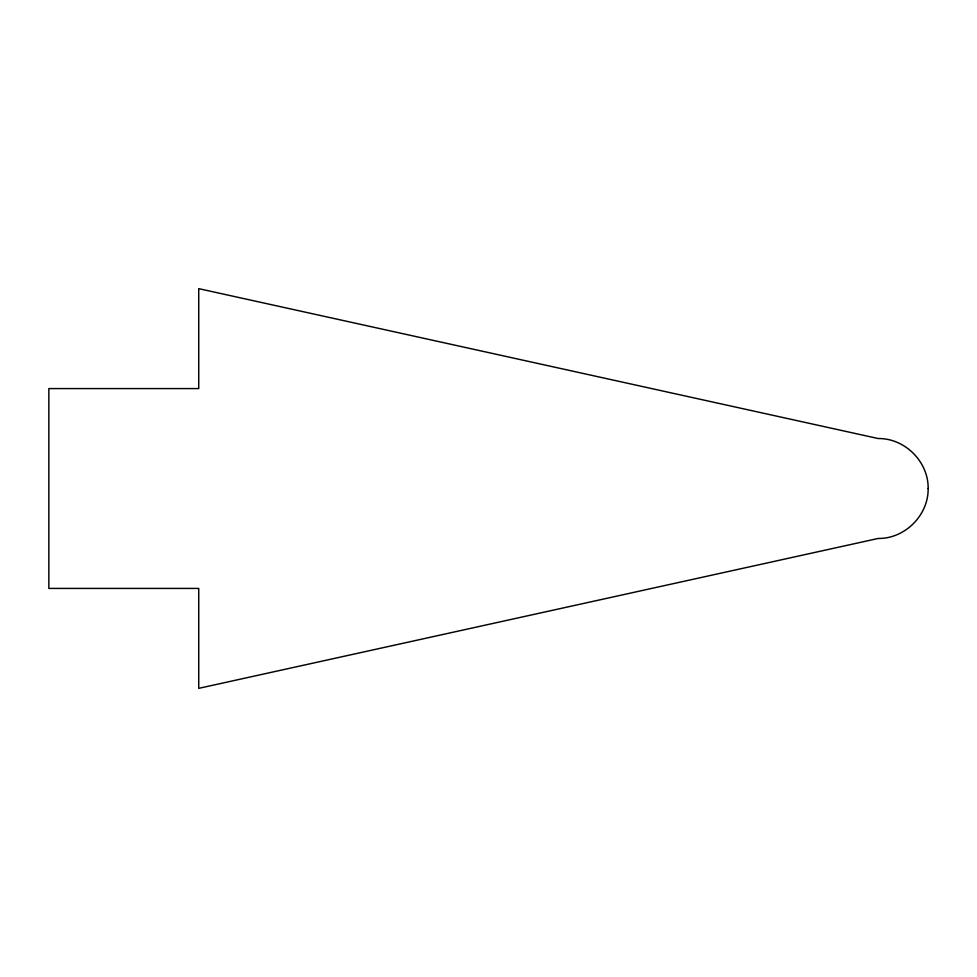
<?xml version="1.0" encoding="UTF-8"?>
<svg xmlns="http://www.w3.org/2000/svg" width="977" height="977" viewBox="0 0 977 977"><rect width="100%" height="100%" fill="white"/><g stroke="black" fill="none" stroke-linecap="round" stroke-linejoin="round"><path stroke-width="1.47" d="M928.15 488.5C928.553 515.221 904.91 538.864 878.189 538.461L198.734 688.345L198.734 588.423L48.85 588.423L48.85 388.577L198.734 388.577L198.734 288.655L878.189 438.539C904.91 438.136 928.553 461.779 928.15 488.5"/></g></svg>
